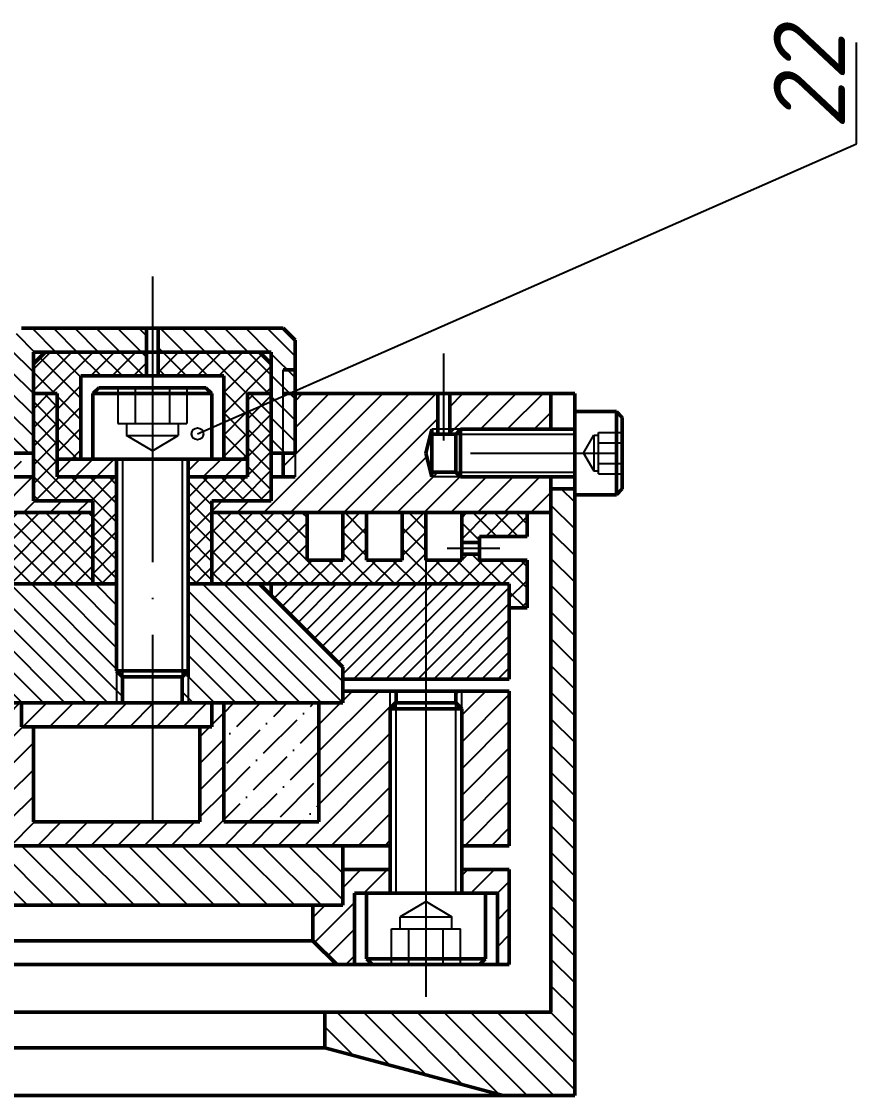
# Model space of a CAD drawing. Header units: millimetres. Extents: x -5427 to 3670, y -5891 to 948.
# Drawn here: x -5278.6 to -5208.4, y 204.8 to 295.1 of the extents above; entities that cross this region are included whole.
import ezdxf

# ---------------------------------------------------------------- set-up
doc = ezdxf.new("R2010")
doc.units = ezdxf.units.MM
doc.header["$MEASUREMENT"] = 0
doc.linetypes.add('ACAD_ISO04W100', pattern=[30, 24, -3, 0, -3])
doc.layers.add('оси', color=1, linetype='ACAD_ISO04W100')
doc.layers.add('Толстые', color=7, linetype='Continuous', lineweight=50)
doc.layers.add('Тонкие', color=140, linetype='Continuous', lineweight=25)
doc.styles.get("Standard").update_dxf_attribs({"font": 'isocpeui.ttf'})
pattern_1 = [(225, (-5104.366501108998, -1410.906175638326), (1.122532015133644, -1.122532015133644), [])]
pattern_2 = [(135, (-5104.366501108998, -1410.906175638326), (-0.8980256121069154, -0.8980256121069152), []), (225, (-5104.366501108998, -1410.906175638326), (0.8980256121069152, -0.8980256121069154), [])]
pattern_3 = [(135, (-5104.366501108998, -1410.906175638326), (-0.8980256121069154, -0.8980256121069152), [])]

msp = doc.modelspace()

# ---------------------------------------------------------------- hatches: boundary and pattern name
at = {"layer": 'Тонкие'}
h = msp.add_hatch(dxfattribs=at)
h.set_pattern_fill('ANSI31', color=256, scale=0.4, angle=90, style=0)
h.set_pattern_definition(pattern_3)
h.paths.add_polyline_path([(-5326.551550614344, 269.2749572245154), (-5327.551550614345, 268.2749572245154), (-5327.551550614345, 265.7753133481126), (-5326.551550614345, 265.7753133481126), (-5326.551550614345, 263.7753133481126), (-5326.551550614345, 258.7753133481126), (-5325.551550614345, 258.7753133481126), (-5325.551550614345, 267.2749572245154), (-5316.051550614347, 267.2749572245154), (-5316.051550614347, 269.2749572245164)])
h.paths.add_polyline_path([(-5315.051550614343, 269.2749572245164), (-5315.051550614343, 267.2749572245164), (-5305.551550614343, 267.2749572245173), (-5305.551550614345, 258.7753133481135), (-5304.551550614341, 258.7753133481135), (-5304.551550614341, 263.7753133481135), (-5304.551550614342, 265.7753133481135), (-5303.551550614341, 265.7753133481135), (-5303.551550614342, 268.2749572245154), (-5304.551550614342, 269.2749572245164)])
h.paths.add_polyline_path([(-5278.551552910891, 269.2749576873919), (-5279.551552875286, 268.2749576517851), (-5279.551552786284, 265.7753137753832), (-5278.551552786284, 265.775313810989), (-5278.551552715073, 263.775313810989), (-5278.551552537044, 258.775313810989), (-5277.551552537041, 258.7753138465948), (-5277.551552839679, 267.2749577229986), (-5268.051552839679, 267.2749580612524), (-5268.05155291089, 269.2749580612515)])
h.paths.add_polyline_path([(-5267.051552910886, 269.2749580968582), (-5267.051552839674, 267.2749580968582), (-5257.551552839677, 267.274958435112), (-5257.551552537041, 258.7753145587101), (-5256.551552537041, 258.775314594315), (-5256.55155271507, 263.775314594315), (-5256.551552786281, 265.775314594315), (-5255.551552786282, 265.7753146299217), (-5255.551552875283, 268.2749585063236), (-5256.55155291089, 269.2749584707178)])
h.paths.add_polyline_path([(-5256.551552786281, 265.775314594315), (-5256.55155271507, 263.775314594315), (-5255.55155271507, 263.7753145688828), (-5255.55155271507, 263.7753146299217), (-5255.551552786282, 265.7753146299217)])
h.paths.add_polyline_path([(-5256.55155271507, 263.775314594315), (-5256.551552537041, 258.775314594315), (-5255.551552537041, 258.7753146299208), (-5255.55155271507, 263.7753145688828)])
h.paths.add_polyline_path([(-5279.551552715073, 263.7753138020869), (-5279.551552537044, 258.7753137753832), (-5278.551552537044, 258.775313810989), (-5278.551552715073, 263.7753138198893)])
h.paths.add_polyline_path([(-5279.551552786284, 265.7753137753832), (-5279.551552715073, 263.7753138020869), (-5278.551552715073, 263.7753138198902), (-5278.551552786284, 265.775313810989)], flags=16)
h.paths.add_polyline_path([(-5304.551550614341, 263.7753133570147), (-5304.551550614341, 258.7753133481135), (-5303.551550614341, 258.7753133481135), (-5303.551550614341, 263.7753133748172)])
h.paths.add_polyline_path([(-5304.551550614342, 265.7753133481135), (-5304.551550614341, 263.7753133570147), (-5303.551550614341, 263.7753133748172), (-5303.551550614341, 265.7753133481135)])
h.paths.add_polyline_path([(-5327.551550614345, 263.7753133748736), (-5327.551550614345, 263.7753133481126), (-5327.551550614345, 258.7753133481126), (-5326.551550614345, 258.7753133481126), (-5326.551550614345, 263.7753133574131)], flags=17)
h.paths.add_polyline_path([(-5327.551550614345, 265.7753133481126), (-5327.551550614345, 263.7753133748736), (-5326.551550614345, 263.7753133574131), (-5326.551550614345, 265.7753133481126)], flags=16)
h = msp.add_hatch(dxfattribs=at)
h.set_pattern_fill('ANSI37', color=256, scale=0.4, angle=90, style=0)
h.set_pattern_definition(pattern_2)
h.paths.add_polyline_path([(-5324.551550614345, 267.2749572245154), (-5325.551550614345, 266.2749572245154), (-5325.551550614345, 263.7753133481126), (-5323.551550614343, 263.7753133481126), (-5323.551550614344, 258.2753133481144), (-5321.551550614345, 258.2753133481144), (-5321.551550614343, 265.2749572245154), (-5316.051550614348, 265.2749572245164), (-5316.051550614347, 267.2749572245164)])
h.paths.add_polyline_path([(-5315.051550614343, 267.2749572245164), (-5315.051550614343, 265.2749572245164), (-5309.551550614346, 265.2749572245173), (-5309.551550614346, 258.2753133481153), (-5307.551550614345, 258.2753133481153), (-5307.551550614342, 263.7753133481144), (-5305.551550614344, 263.7753133481144), (-5305.551550614343, 266.2749572245173), (-5306.551550614342, 267.2749572245173)])
h.paths.add_polyline_path([(-5276.55155283968, 267.2749577586044), (-5277.551552804072, 266.2749577229995), (-5277.55155271507, 263.7753138465957), (-5275.551552715072, 263.7753139178074), (-5275.551552519238, 258.2753139178083), (-5273.551552519237, 258.2753139890199), (-5273.551552768465, 265.2749578654218), (-5268.051552768467, 265.2749580612524), (-5268.051552839679, 267.2749580612524)])
h.paths.add_polyline_path([(-5267.051552839674, 267.2749580968582), (-5267.051552768462, 265.2749580968582), (-5261.551552768467, 265.2749582926906), (-5261.551552519238, 258.2753144162887), (-5259.551552519239, 258.2753144875003), (-5259.551552715071, 263.7753144874976), (-5257.55155271507, 263.7753145587092), (-5257.551552804071, 266.274958435112), (-5258.551552839678, 267.2749583995062)])
h = msp.add_hatch(dxfattribs=at)
h.set_pattern_fill('ANSI31', color=256, scale=0.5, angle=180, style=0)
h.set_pattern_definition(pattern_1)
h.paths.add_polyline_path([(-5339.551533892894, 263.7753135844093), (-5339.551533899482, 260.7753140161137), (-5339.051533948922, 260.7753140161137), (-5338.551533917984, 258.7753139712147), (-5338.551533946832, 258.7753139712147), (-5339.051533915893, 256.7753139780032), (-5341.451533902701, 256.7753139780032), (-5349.05153753071, 256.7753139734966), (-5349.051537537151, 253.7753139712129), (-5320.551550614344, 253.7753139712138), (-5320.551550614345, 254.7753133481172), (-5325.551550614345, 254.7753133481172), (-5325.551550614345, 256.7753133481126), (-5327.551550614345, 256.7753133481126), (-5327.551550614345, 258.7753133481126), (-5327.551550614345, 263.7753133748736)])
h.paths.add_polyline_path([(-5349.051533884506, 263.7753137502912), (-5349.051533902711, 260.7753139712129), (-5341.451533937571, 260.7753139712129), (-5341.451533937571, 260.7753140161146), (-5340.551533899482, 260.7753140161137), (-5340.551533892894, 263.7753136018707)])
h.paths.add_polyline_path([(-5304.551550614341, 263.7752866478256), (-5304.551550614341, 258.7753133481135), (-5303.551550614341, 258.7753133481135), (-5303.551550614341, 256.7753133481135), (-5305.551550614345, 256.7753133481135), (-5305.551550614346, 254.7753133481181), (-5310.551550614344, 254.7753133481172), (-5310.551550614344, 253.7756368864946), (-5297.551557330546, 253.7756368140906), (-5297.551556829298, 263.7753011543116)])
h.paths.add_polyline_path([(-5285.551556829292, 263.775313588452), (-5285.551557170144, 253.7756368889475), (-5272.551552359023, 253.7756368397129), (-5272.551552394618, 254.7753140246275), (-5277.551552394617, 254.7753138465994), (-5277.551552465829, 256.7753138465939), (-5279.551552465833, 256.7753137753832), (-5279.551552537044, 258.7753137753832), (-5279.551552715073, 263.7753138020869), (-5282.801556829321, 263.7753137442276), (-5282.801556829321, 263.775313588452)])
h.paths.add_polyline_path([(-5255.55155271507, 263.7753145688828), (-5255.551552537041, 258.7753146299217), (-5255.551552465829, 256.7753146299208), (-5257.551552465829, 256.7753145587101), (-5257.551552394618, 254.7753145587137), (-5262.551552394617, 254.7753143806856), (-5262.551552359011, 253.7753139712138), (-5234.051563601359, 253.7753139712147), (-5234.051563601359, 256.7753139723106), (-5241.651559871046, 256.7753139723097), (-5244.051567312792, 256.7753139780032), (-5244.551567296277, 258.7753140289103), (-5244.051567279763, 260.7753140161137), (-5243.551567329203, 260.7753140161137), (-5243.551567335791, 263.7753142636909)])
h.paths.add_polyline_path([(-5242.551567335791, 263.7753142382587), (-5242.551567329203, 260.7753140161146), (-5241.651567291114, 260.7753140161146), (-5241.651559841869, 260.7753139712129), (-5234.051559876738, 260.7753139712129), (-5234.051559876738, 262.7753137670104), (-5234.051559876731, 262.7753137852148), (-5234.051563601361, 262.7753137852148), (-5234.051563601361, 262.7753139712147), (-5234.051559859062, 262.7753139712147), (-5234.051559850223, 263.77531402208)])
h.paths.add_polyline_path([(-5279.551552537044, 258.7753137753832), (-5279.551552465833, 256.7753137753832), (-5278.551552465833, 256.775313810989), (-5278.551552537044, 258.775313810989)], flags=16)
h.paths.add_polyline_path([(-5256.551552537041, 258.775314594315), (-5256.551552465829, 256.775314594315), (-5255.551552465829, 256.7753146299208), (-5255.551552537041, 258.7753146299208)], flags=17)
h.paths.add_polyline_path([(-5244.051567309489, 257.1753139589853), (-5244.051567312792, 256.7753139780032), (-5241.651559876739, 256.7753139780023), (-5242.051559876739, 257.1753139780028)], flags=17)
h.paths.add_polyline_path([(-5242.551567329203, 260.7753140161137), (-5242.551567328324, 260.3753139748276), (-5242.051559886771, 260.3753139748276), (-5241.651559841869, 260.7753140161146)], flags=17)
h.paths.add_polyline_path([(-5244.051567279763, 260.7753140161137), (-5244.051567283065, 260.3753139748276), (-5243.551567328324, 260.3753139748276), (-5243.551567329203, 260.7753140161137)], flags=16)
h.paths.add_polyline_path([(-5304.551550614341, 258.7753133481135), (-5304.551550614341, 256.7753133481135), (-5303.551550614341, 256.7753133481135), (-5303.551550614341, 258.7753133481135)], flags=16)
h.paths.add_polyline_path([(-5327.551550614345, 258.7753133481126), (-5327.551550614345, 256.7753133481126), (-5326.551550614345, 256.7753133481126), (-5326.551550614345, 258.7753133481126)], flags=16)
h.paths.add_polyline_path([(-5341.051533902702, 257.1753139780028), (-5341.451533902701, 256.7753139780023), (-5339.051533915893, 256.7753139780032), (-5339.051533919196, 257.1753139589853)], flags=17)
h.paths.add_polyline_path([(-5339.551533899482, 260.7753140161146), (-5339.55153390036, 260.3753139748276), (-5339.05153394562, 260.3753139748276), (-5339.051533948922, 260.7753140161137)], flags=16)
h.paths.add_polyline_path([(-5341.451533937571, 260.7753140161137), (-5341.05153389267, 260.3753139748276), (-5340.55153390036, 260.3753139748276), (-5340.551533899482, 260.7753140161137)], flags=17)
h = msp.add_hatch(dxfattribs=at)
h.set_pattern_fill('ANSI37', color=256, scale=0.35, angle=90, style=0)
h.set_pattern_definition([(135, (-5104.366501108998, -1410.906175638326), (-0.7857724105935509, -0.7857724105935507), []), (225, (-5104.366501108998, -1410.906175638326), (0.7857724105935507, -0.7857724105935509), [])])
h.paths.add_polyline_path([(-5275.551552465828, 256.7753139178083), (-5275.551552715072, 263.7753139178074), (-5277.55155271507, 263.7753138465948), (-5277.551552394617, 254.7753138465994), (-5272.551552394618, 254.7753140246275), (-5272.551552145377, 247.7753131327561), (-5270.551552145376, 247.7753131196639), (-5270.551552465828, 256.7753140958382)])
h.paths.add_polyline_path([(-5264.551552465831, 256.775314309474), (-5264.551552145379, 247.7753130803865), (-5262.551552145378, 247.7753130672934), (-5262.551552394617, 254.7753143806856), (-5257.551552394618, 254.7753145587146), (-5257.55155271507, 263.7753145587092), (-5259.551552715071, 263.7753144874985), (-5259.551552465829, 256.7753144875021)])
h = msp.add_hatch(dxfattribs=at)
h.set_pattern_fill('ANSI31', color=256, scale=0.4, angle=180, style=0)
h.set_pattern_definition([(225, (-5104.366501108998, -1410.906175638326), (0.8980256121069152, -0.8980256121069154), [])])
h.paths.add_polyline_path([(-5323.551550614344, 258.2753133481144), (-5323.551550614345, 256.7753133481172), (-5318.551550614341, 256.7753133481172), (-5318.551550614341, 258.2753133481144)])
h.paths.add_polyline_path([(-5312.551550614345, 258.2753133481153), (-5312.551550614345, 256.7753133481162), (-5307.551550614346, 256.7753133481153), (-5307.551550614345, 258.2753133481153)])
h.paths.add_polyline_path([(-5275.551552519238, 258.2753139178083), (-5275.551552465828, 256.7753139178083), (-5270.551552465828, 256.7753140958382), (-5270.551552519237, 258.2753140958373), (-5272.552563620154, 258.2753140245893)])
h.paths.add_polyline_path([(-5264.55155251924, 258.2753143094722), (-5264.551552465832, 256.775314309474), (-5259.551552465829, 256.7753144875021), (-5259.551552519239, 258.2753144875003)])
h = msp.add_hatch(dxfattribs=at)
h.set_pattern_fill('ANSI31', color=256, scale=0.5, angle=90, style=0)
h.set_pattern_definition([(135, (-5104.366501108998, -1410.906175638326), (-1.122532015133644, -1.122532015133644), [])])
h.paths.add_polyline_path([(-5349.051537627336, 211.7756641820431), (-5349.051537532858, 255.7753139886297), (-5351.051533902703, 255.7753139723116), (-5351.051533902703, 255.2753139712147), (-5351.051537627332, 255.2753139712147), (-5351.051537627335, 204.7756641820431), (-5345.051550614341, 204.7756641820431), (-5330.051550614357, 208.7756641820431), (-5330.051550614348, 211.7756641820431)])
h.paths.add_polyline_path([(-5253.051550614337, 211.7756641820422), (-5253.051550614327, 208.7756641820431), (-5238.051550614344, 204.7756641820431), (-5232.051563601352, 204.7756641820431), (-5232.051563601359, 255.7753139723116), (-5234.051563601359, 255.7753139723106), (-5234.051563601352, 211.7756641820413)])
h = msp.add_hatch(dxfattribs=at)
h.set_pattern_fill('ANSI37', color=256, scale=0.4, angle=90, style=0)
h.set_pattern_definition(pattern_2)
h.paths.add_polyline_path([(-5347.051537627336, 249.7753139712074), (-5347.051537793712, 245.7753139712083), (-5345.551537627336, 245.7753138464257), (-5345.551537627336, 247.7753136106392), (-5341.051889087024, 247.7753135811834), (-5341.051538486163, 247.7756641820431), (-5341.051538486163, 247.7753135811806), (-5338.551536030737, 247.7753135648143), (-5338.551535683602, 249.7753139712102), (-5341.551550614343, 249.7753139712092), (-5341.551550614343, 250.2753139712092), (-5343.051537627334, 250.2753139712092), (-5343.051537627334, 249.7753139712074)])
h.paths.add_polyline_path([(-5347.051537627336, 253.7753139712138), (-5347.051537627336, 251.7753139712074), (-5343.051537627334, 251.7753139712074), (-5343.051537627334, 251.2753139712092), (-5341.551550614343, 251.2753139712092), (-5341.551550614343, 253.7753139712138)])
h.paths.add_polyline_path([(-5328.551550614343, 253.7753139712138), (-5328.551550614343, 249.7753139712083), (-5331.551550614343, 249.7753139712092), (-5331.551550614343, 253.7753139712138), (-5333.551550614343, 253.7753139712138), (-5333.551550614343, 249.7753139712102), (-5336.551550614343, 249.7753139712092), (-5336.551550614343, 253.7753139712138), (-5338.551550614343, 253.7753139712138), (-5338.551550614343, 250.2322299971836), (-5338.551535604297, 250.2322299971836), (-5338.551536030737, 247.7753135648143), (-5336.051538252503, 247.7753135484488), (-5336.051538252503, 247.7756641820431), (-5336.051187618739, 247.775313548447), (-5320.551550614343, 247.775313446981), (-5320.551550614344, 253.7753139712138)])
h.paths.add_polyline_path([(-5310.551550614344, 253.7756368864937), (-5310.551550614344, 247.7753098794126), (-5296.551557631321, 247.77528478001), (-5296.551557330545, 253.7756368085209)])
h.paths.add_polyline_path([(-5286.551557170144, 253.7756368927346), (-5286.551557374674, 247.7752800706555), (-5272.551552145376, 247.7752788582491), (-5272.551552359023, 253.7756368397129)])
h.paths.add_polyline_path([(-5262.551552359011, 253.7753139712147), (-5262.551552145378, 247.7753130672934), (-5244.551549506564, 247.7753129494592), (-5244.551549490136, 249.775314029024), (-5244.551550669696, 249.7753140290231), (-5244.551550674615, 253.7753139712147), (-5246.551550674616, 253.7753139712147), (-5246.551550669695, 249.7753140265629), (-5249.551550669695, 249.7753140228731), (-5249.551550674616, 253.7753139712147), (-5251.551550674616, 253.7753139712147), (-5251.551550669695, 249.7753140204129), (-5254.551550669696, 249.7753140167222), (-5254.551550674616, 253.7753139712147)])
h.paths.add_polyline_path([(-5241.551550674615, 253.7753139712147), (-5241.55155067154, 251.2753140327129), (-5240.051563658549, 251.2753140345583), (-5240.051563659164, 251.7753139712147), (-5236.051563601355, 251.7753139712138), (-5236.051563601355, 253.7753139712147)])
h.paths.add_polyline_path([(-5240.051563656703, 249.7753139712138), (-5240.051563657318, 250.2753140345583), (-5241.55155067031, 250.2753140327129), (-5241.551550669696, 249.7753140327129), (-5244.551549490136, 249.7753140290231), (-5244.551549506564, 247.7753129494592), (-5237.551558619483, 247.7753129036353), (-5237.551558009438, 245.7753138464266), (-5236.051563434973, 245.7753139712074), (-5236.051563601349, 249.7753139712147)])
h = msp.add_hatch(dxfattribs=at)
h.set_pattern_fill('ANSI31', color=256, scale=0.3, angle=180, style=0)
h.set_pattern_definition([(225, (-5104.366501108998, -1410.906175638326), (0.6735192090801864, -0.6735192090801865), [])])
h.paths.add_polyline_path([(-5345.551537627336, 247.7753136106382), (-5345.551537627336, 239.7756636396914), (-5341.551538671727, 239.7756636396914), (-5341.551538287022, 247.7753135844539)])
h.paths.add_polyline_path([(-5335.551538252503, 247.7753135451755), (-5335.551538252503, 239.7756641784806), (-5331.551550592969, 239.7756641499825), (-5331.551550582282, 240.7756641499825), (-5325.551550614342, 246.7756641179219), (-5325.551550614342, 247.7753134797128)])
h.paths.add_polyline_path([(-5257.551550614342, 247.7753130345616), (-5257.551550614342, 246.7756651488778), (-5251.551550614344, 240.7756651488796), (-5251.551546111001, 239.7756651488751), (-5244.55154957227, 239.7756583810276), (-5244.551549506564, 247.7753129494602)])
h.paths.add_polyline_path([(-5244.551549506564, 247.7753129494602), (-5244.55154957227, 239.7756583810276), (-5237.551556179402, 239.7756516131828), (-5237.551558619483, 247.7753129036353)])
h = msp.add_hatch(dxfattribs=at)
h.set_pattern_fill('ANSI31', color=256, scale=0.4, angle=90, style=0)
h.set_pattern_definition(pattern_3)
h.paths.add_polyline_path([(-5324.551901259095, 247.7753134731681), (-5331.551550582282, 240.7756641499825), (-5331.551550614342, 237.7756647697358), (-5318.551550614343, 237.7756920858535), (-5318.551550614343, 240.4753153328254), (-5318.551550614342, 247.7753134338889)])
h.paths.add_polyline_path([(-5299.551556829276, 247.7752901584543), (-5312.551550614345, 247.7753134650436), (-5312.551550614344, 240.4753131110581), (-5312.551548392575, 240.4753131110581), (-5312.551548581307, 240.4753129223261), (-5312.551550614313, 237.7757046932918), (-5293.551554850367, 237.7757446168378), (-5293.551554670935, 240.1756368289377), (-5293.551560393688, 240.1756425516921), (-5293.551559011618, 247.7752806092192), (-5299.551556829292, 247.7752811943772)])
h.paths.add_polyline_path([(-5289.551555535473, 247.7752803304572), (-5289.551554717687, 240.1756368617441), (-5289.551554634886, 240.1756368617441), (-5289.551554717687, 240.1756367789428), (-5289.551554798296, 237.7757530217975), (-5270.551551789442, 237.7757929453589), (-5270.551554107224, 240.4753138587791), (-5270.551551885455, 240.4753138587791), (-5270.551552145375, 247.7752786850485)])
h.paths.add_polyline_path([(-5264.551552145379, 247.7753130803865), (-5264.551551867653, 239.9753143094683), (-5264.551551789338, 237.7758055527981), (-5251.551537105069, 237.7758328689458), (-5251.551550614344, 240.7756651488796), (-5258.55119850657, 247.7753130411054)])
h.paths.add_polyline_path([(-5265.051549412231, 239.9753189688533), (-5265.051549333915, 237.7758045021835), (-5264.551551789338, 237.7758055527981), (-5264.551551867653, 239.9753143094683), (-5264.551551885456, 240.475314072414), (-5264.551554107224, 240.475314072414)])
h.paths.add_polyline_path([(-5270.551554107224, 240.4753138587801), (-5270.551551789442, 237.7757929453589), (-5270.051549567573, 237.7757939959845), (-5270.051549645888, 239.9753094364439)])
h.paths.add_polyline_path([(-5289.951554522633, 239.7756369703818), (-5289.951554522634, 239.7756368489188), (-5289.95155464165, 239.7756368489188), (-5289.951554534794, 237.7757521813026), (-5289.551554798296, 237.7757530217984), (-5289.551554717687, 240.1756367789428)])
h.paths.add_polyline_path([(-5293.551554670935, 240.1756368289377), (-5293.551554850367, 237.7757446168378), (-5293.151554520698, 237.7757454573346), (-5293.151554670935, 239.7756368289381)])
h.paths.add_polyline_path([(-5313.051552836107, 239.9753086709195), (-5313.051552836107, 237.7757036426672), (-5312.551550614313, 237.7757046932918), (-5312.551548581308, 240.4753108892871), (-5312.551550614344, 240.4753108892889), (-5312.551548581308, 240.4753108892871), (-5312.551548581307, 240.4753129223261)])
h.paths.add_polyline_path([(-5318.551550614343, 240.4753131110581), (-5318.551550614343, 237.7756920858535), (-5318.051553069765, 237.7756931364681), (-5318.051553069765, 239.9753133481124), (-5318.051553069765, 240.4753131110581)])
h = msp.add_hatch(dxfattribs=at)
h.set_pattern_fill('ANSI31', color=256, scale=0.5, angle=180, style=0)
h.set_pattern_definition(pattern_1)
h.paths.add_polyline_path([(-5335.551538252503, 238.7756642782231), (-5335.551538252503, 231.7756641820431), (-5332.551538252503, 231.7756641820431), (-5332.551538252503, 225.7756643081254), (-5291.551550614342, 225.7756647057711), (-5291.551550614342, 227.7756641820431), (-5303.551550614342, 227.7756641820431), (-5303.551550614342, 237.7757236044497), (-5304.551550614342, 237.7757215032095), (-5304.551550614342, 235.7756641820431), (-5305.551550614342, 235.7756641820431), (-5305.551550614342, 227.7756641820431), (-5319.551550614342, 227.7756641820431), (-5319.551550614342, 235.7756641820431), (-5320.551550614342, 235.7756641820431), (-5320.551550614342, 237.7756878833732), (-5321.551550614342, 237.7756857821339), (-5321.551550614342, 227.7756641820431), (-5329.551550614342, 227.775664182044), (-5329.551550614342, 237.7756689722153), (-5331.551550614342, 237.7756647697358), (-5331.551550603655, 238.7756641499825)])
h.paths.add_polyline_path([(-5345.551537627336, 238.7756636396923), (-5345.551537627336, 225.7756641820431), (-5344.551538252503, 225.775664191742), (-5344.551538252503, 231.7756641820431), (-5341.55153905645, 231.7756641820431), (-5341.551538719817, 238.7756636396914)])
h.paths.add_polyline_path([(-5291.551550614342, 227.7756641820431), (-5291.551550614342, 225.7756647057711), (-5247.551557275831, 225.7756651325124), (-5247.551551810462, 237.2760151288073), (-5247.551551810462, 238.7756612815363), (-5251.551541607657, 238.7756651488696), (-5251.551537105069, 237.7758328689458), (-5253.551550614342, 237.7758286664382), (-5253.551550614342, 227.7756641820431), (-5261.551550614342, 227.7756641820431), (-5261.551550614342, 237.7758118565196), (-5262.551550614342, 237.7758097552803), (-5262.551550614342, 235.7756641820413), (-5263.551550614343, 235.7756641820422), (-5263.551538558527, 227.7756641820431), (-5277.551550614342, 227.7756641820431), (-5277.551550614342, 235.7756641820413), (-5278.551550614342, 235.7756641820413), (-5278.551550614342, 237.7757761354439), (-5279.551550614342, 237.7757740342038), (-5279.551550614342, 227.7756641820431)])
h.paths.add_polyline_path([(-5241.551560488797, 238.7756554805298), (-5241.551560488797, 237.2760238071385), (-5241.551551810462, 237.2760151288073), (-5241.551560488797, 237.2760151288073), (-5241.551560488797, 225.7756641820422), (-5237.551551909084, 225.7756638704175), (-5237.55155556936, 237.7756639044126), (-5237.551555874379, 238.7756516131819)])
h.paths.add_polyline_path([(-5320.551550614342, 237.7756878833732), (-5320.551550614342, 235.7756641820431), (-5315.551550614342, 235.7756641820431), (-5315.551550614342, 237.7756983895722)], flags=16)
h.paths.add_polyline_path([(-5315.551550614342, 237.7756983895722), (-5315.551550614342, 235.7756641820431), (-5304.551550614342, 235.7756641820431), (-5304.551550614342, 237.7757215032104)], flags=17)
h.paths.add_polyline_path([(-5278.551550614342, 237.7757761354439), (-5278.551550614342, 235.7756641820413), (-5267.551537718847, 235.7756641820422), (-5267.551537508915, 237.7757992491086)], flags=16)
h.paths.add_polyline_path([(-5267.551537508915, 237.7757992491095), (-5267.551537718847, 235.7756641820422), (-5263.551550614342, 235.7756641820422), (-5262.551550614342, 235.7756641820422), (-5262.551550614342, 237.7758097552794)], flags=17)
h.paths.add_polyline_path([(-5247.551551810462, 238.7756612815363), (-5247.551551810462, 237.2760151288073), (-5247.051552044122, 237.776014891753), (-5247.051552044121, 238.7756607981189)])
h.paths.add_polyline_path([(-5242.051551810462, 238.775655963939), (-5242.051551810462, 237.776014891753), (-5241.551560488797, 237.2760238071385), (-5241.551560488797, 238.7756554805298)])
h = msp.add_hatch(dxfattribs=at)
h.set_pattern_fill('ANSI36', color=256, scale=0.5, angle=180, style=0)
h.set_pattern_definition([(225, (-5499.009441509652, -2081.707858648519), (-0.841899011350234, -3.086963041617522), [3.96875, -0.79375, 0, -0.79375])])
h.paths.add_polyline_path([(-5329.551550614342, 237.7756648956554), (-5329.551550614342, 227.7756641820431), (-5321.551550614342, 227.7756641820431), (-5321.551550614342, 237.7756638902545)])
h.paths.add_polyline_path([(-5261.551550614342, 237.7756563497403), (-5261.551550614342, 227.7756641820431), (-5253.551550614342, 227.7756641820431), (-5253.551550614342, 237.7756553443394)])
h = msp.add_hatch(dxfattribs=at)
h.set_pattern_fill('ANSI31', color=256, scale=0.5, angle=90, style=0)
h.set_pattern_definition([(135, (-5499.009441509652, -2081.707858648519), (-1.122532015133644, -1.122532015133644), [])])
h.paths.add_polyline_path([(-5291.551550614342, 220.7756641820422), (-5291.551550614342, 225.7756647057711), (-5331.551550614343, 225.7756643178234), (-5331.551550614342, 220.7756641820422)])
h.paths.add_polyline_path([(-5251.551550614342, 220.7756641820431), (-5251.551550614342, 225.7756650937179), (-5291.551550614342, 225.7756647057711), (-5291.551550614342, 220.7756641820422)])
h = msp.add_hatch(dxfattribs=at)
h.set_pattern_fill('ANSI31', color=256, scale=0.5, angle=180, style=0)
h.set_pattern_definition(pattern_1)
h.paths.add_polyline_path([(-5338.551540196297, 223.7756641820422), (-5338.551541584837, 215.7756634338791), (-5331.051547226883, 215.775662632276), (-5329.051545677115, 217.7756641820431), (-5329.051545677115, 220.7756641820422), (-5331.551550614343, 220.7756641820422), (-5331.551550614343, 223.7756641820422)])
h.paths.add_polyline_path([(-5345.551537627336, 223.7756641820431), (-5345.551537627336, 215.7756641820431), (-5338.551541584837, 215.77566343388), (-5338.551540196297, 223.7756641820431)])
h.paths.add_polyline_path([(-5254.051545677115, 220.7756641820422), (-5254.051545677115, 217.7756641820431), (-5252.051545677115, 215.7756641820431), (-5250.551550614342, 215.7756641820431), (-5250.551550614342, 221.7756641820422), (-5247.551559176772, 221.7756641820422), (-5247.551558226301, 223.7756635087715), (-5251.551550614342, 223.7756641820431), (-5251.551550614342, 220.7756641820431)])
h.paths.add_polyline_path([(-5241.551560488797, 223.7756532751807), (-5241.551560488797, 221.7756641820431), (-5239.551044786258, 221.7756641820431), (-5238.551550614344, 221.7756641820431), (-5238.551550614342, 215.7756527458257), (-5237.551553726897, 215.7756526389455), (-5237.551552272648, 223.7756525480543)])

# ---------------------------------------------------------------- linework, layer by layer
at = {"layer": 'оси'}
for p, q in [((-5267.551533747922, 273.6088987341898), (-5267.551538558517, 227.7756583650469)), ((-5243.051567325974, 259.831126705936), (-5243.051567344179, 267.1454129382762)), ((-5240.813813351537, 258.7753139712147), (-5228.518806674071, 258.7753139712138)), ((-5244.551549486384, 250.2322196356633), (-5244.551549791499, 213.0846204553652)), ((-5242.768918159754, 250.7753139712202), (-5238.352464111767, 250.7753139712211)), ((-5244.55156860247, 239.153780058941), (-5244.551559176773, 213.0846308168855))]:
    msp.add_line(p, q, dxfattribs=at)
at = {"layer": 'Толстые'}
for p, q in [((-5278.551552910892, 269.2749576873919), (-5256.55155291089, 269.2749584707178)), ((-5268.05155291089, 269.2749580612524), (-5268.051552768467, 265.2749580612533)), ((-5267.051552910886, 269.2749580968591), (-5267.051552768462, 265.2749580968582)), ((-5256.551552910889, 269.2749584707178), (-5255.551552875283, 268.2749585063236)), ((-5255.551552875283, 268.2749585063236), (-5255.551552537041, 258.7753146299217)), ((-5277.551552839679, 267.2749577229986), (-5257.551552839677, 267.274958435112)), ((-5276.551552839679, 267.2749577586044), (-5277.551552804073, 266.2749577229986)), ((-5277.551552839679, 267.2749577229986), (-5277.551552394617, 254.7753138465994)), ((-5258.551552839677, 267.2749583995062), (-5257.551552804071, 266.274958435112)), ((-5257.551552839677, 267.274958435112), (-5257.551552394618, 254.7753145587137)), ((-5255.551552786281, 265.7753146299217), (-5256.551552786281, 265.775314594315)), ((-5273.551552768465, 265.2749578654218), (-5261.551552768467, 265.2749582926897)), ((-5273.551552768465, 265.2749578654218), (-5273.551552519237, 258.2753139890208)), ((-5261.551552768467, 265.2749582926897), (-5261.551552519238, 258.2753144162887)), ((-5275.551552715072, 263.7753139178074), (-5277.551552715071, 263.7753138465957)), ((-5275.551552715072, 263.7753139178074), (-5275.551552465828, 256.7753139178083)), ((-5272.551590590574, 263.7749516248275), (-5272.552563620154, 258.2753140245893)), ((-5272.551590590574, 263.7749516248275), (-5272.051502127511, 264.2749522863121)), ((-5262.551552159804, 263.774965003139), (-5272.551590590576, 263.7749516168803)), ((-5272.051502127511, 264.2749522863121), (-5263.051552177608, 264.2749643338282)), ((-5262.551552159804, 263.774965003138), (-5263.051552177608, 264.2749643338282)), ((-5262.551552159804, 263.774965003138), (-5262.551551963986, 258.2753143806838)), ((-5257.55155271507, 263.7753145587101), (-5259.551552715071, 263.7753144874985)), ((-5259.551552715071, 263.7753144874976), (-5259.551552465829, 256.7753144875021)), ((-5256.55155271507, 263.775314594315), (-5232.051563601361, 263.7753139712147)), ((-5243.551567328324, 260.3753139748276), (-5243.551567335791, 263.7753135844093)), ((-5242.551567328324, 260.3753139748276), (-5242.551567335791, 263.7753136018707)), ((-5234.051559876738, 260.7753139712129), (-5234.051559850223, 263.7753139977301)), ((-5232.051563601352, 204.7756641820431), (-5232.051563601361, 263.7753139712147)), ((-5234.05156360136, 260.7753139712129), (-5234.051563601361, 262.7753139712147)), ((-5234.051559876738, 260.7753139712138), (-5234.051559876738, 262.7753137670104)), ((-5234.051559876731, 260.7753139712129), (-5234.051559876731, 262.7753137852148)), ((-5232.051559876739, 262.2753139712129), (-5228.551922355672, 262.2753139712129)), ((-5232.051559876737, 255.2753139712147), (-5232.051559876739, 262.2753139712129)), ((-5228.551922355672, 262.2753139712129), (-5228.051921580995, 261.7753139712129)), ((-5228.551910459092, 255.2753138587457), (-5228.551922355672, 262.2753139712129)), ((-5228.051911250429, 255.7753138420828), (-5228.051921580995, 261.7753139712129)), ((-5244.551567296277, 258.7753140289094), (-5244.051567279763, 260.7753140161146)), ((-5244.051567312792, 256.7753139780032), (-5244.051567279763, 260.7753140161146)), ((-5242.051567336014, 260.3753139748276), (-5244.051567283065, 260.3753139748276)), ((-5241.651559879981, 260.7753139780032), (-5242.05155987998, 260.3753139816179)), ((-5242.051559863547, 257.1753139648115), (-5242.051559830518, 260.3753140310798)), ((-5241.651559871046, 256.7753139723097), (-5241.651559841869, 260.7753139780032)), ((-5232.051559876739, 260.7753139712129), (-5241.651559841869, 260.7753139712129)), ((-5279.551552537044, 258.7753137753832), (-5277.551552537044, 258.7753138465948)), ((-5259.551552519239, 258.2753144875003), (-5275.551552519238, 258.2753139178083)), ((-5272.552563620154, 258.2753140245893), (-5262.551551963986, 258.2753143806838)), ((-5262.551551963986, 258.2753143806838), (-5272.552563620154, 258.2753140245893)), ((-5270.551551885455, 240.47531163701), (-5270.551552519237, 258.2753140958364)), ((-5264.55155251924, 258.2753143094712), (-5264.551551867653, 239.9753143094683)), ((-5255.551552537041, 258.7753146299217), (-5257.551552537041, 258.7753145587101)), ((-5256.551552537041, 258.775314594315), (-5256.551552465829, 256.775314594315)), ((-5244.551567296277, 258.7753140289094), (-5244.051567312792, 256.7753139780032)), ((-5244.051567312792, 256.7753139780032), (-5244.551567296277, 258.7753140289094)), ((-5279.551552465833, 256.7753137753832), (-5277.551552465833, 256.7753138465948)), ((-5275.551552465828, 256.7753139178083), (-5270.551552465828, 256.7753140958382)), ((-5264.551552465833, 256.775314309474), (-5259.551552465829, 256.7753144875021)), ((-5255.551552465829, 256.7753146299217), (-5257.551552465829, 256.7753145587101)), ((-5242.051567325983, 257.1753139780028), (-5244.051567309489, 257.1753139589853)), ((-5241.651559876739, 256.7753139780032), (-5242.051559876739, 257.1753139780028)), ((-5241.651559871046, 256.7753139723097), (-5232.051559876737, 256.7753139723116)), ((-5234.051563601352, 211.7756641820431), (-5234.051563601359, 256.7753139723116)), ((-5234.051563601359, 255.7753139723116), (-5232.051559876737, 255.7753139723116)), ((-5228.551910346622, 255.2753139712147), (-5228.051911121299, 255.7753139712147)), ((-5272.551552394621, 254.7753140246275), (-5277.551552394617, 254.7753138465994)), ((-5272.551552145377, 247.775314024622), (-5272.551552394618, 254.7753140246275)), ((-5262.551552394618, 254.7753143806856), (-5257.551552394618, 254.7753145587137)), ((-5262.551552145378, 247.7753143806801), (-5262.551552394617, 254.7753143806847)), ((-5228.551910459092, 255.2753139712147), (-5232.051561037183, 255.2753139712147)), ((-5286.551557170144, 253.7756368927346), (-5272.551552359023, 253.7756368397129)), ((-5234.051563601359, 253.7753139712147), (-5262.551552359011, 253.7753139712147)), ((-5254.551550674616, 253.775314016724), (-5254.551550669696, 249.7753140167222)), ((-5251.551550674616, 253.7753140204129), (-5251.551550669695, 249.775314020412)), ((-5249.551550674616, 253.775314022874), (-5249.551550669696, 249.7753140228722)), ((-5246.551550674616, 253.7753140265629), (-5246.551550669695, 249.7753140265629)), ((-5244.551550674616, 253.775314029024), (-5244.551550669696, 249.7753140290222)), ((-5241.551550674615, 253.7753140327129), (-5241.551550669696, 249.7753140327129)), ((-5236.051563601355, 253.7753139712147), (-5236.051563601355, 251.7753139712147)), ((-5241.55155067154, 251.2753140327129), (-5240.051563658549, 251.2753140345583)), ((-5240.051563659164, 251.7753140345583), (-5240.051563656703, 249.7753140345583)), ((-5240.051563601355, 251.7753139712147), (-5240.051563601355, 249.7753139712147)), ((-5240.051563601357, 251.7753139712147), (-5236.051563601355, 251.7753139712138)), ((-5240.051563601353, 251.7753139712147), (-5240.051563601353, 249.7753139712147)), ((-5241.55155067031, 250.2753140327129), (-5240.051563657318, 250.2753140345583)), ((-5254.551550669696, 249.7753140167222), (-5251.551550669695, 249.7753140204129)), ((-5249.551550669695, 249.7753140228731), (-5246.551550669695, 249.7753140265629)), ((-5244.551550669696, 249.775314029024), (-5241.551550669696, 249.7753140327129)), ((-5240.051563601355, 249.7753139712147), (-5236.051563601355, 249.7753139712147)), ((-5236.051563601355, 249.7753139712147), (-5236.051563601354, 247.7753139712147)), ((-5236.051563601349, 249.7753139712074), (-5236.051563434973, 245.7753139712074)), ((-5289.951553081694, 247.7752803650963), (-5270.551552145375, 247.7752786850485)), ((-5264.551552145379, 247.7753130803865), (-5237.551558619483, 247.7753129036353)), ((-5251.551535773871, 240.7756503084072), (-5258.551192573774, 247.7753071083096)), ((-5257.551550614342, 247.7756641820431), (-5257.551550614342, 246.7756641820413)), ((-5237.551556179402, 239.7756516131828), (-5237.551558619483, 247.7753135136816)), ((-5236.051563434973, 245.7753139712074), (-5237.551563601349, 245.7753138464257)), ((-5264.551554107224, 240.475314072414), (-5270.551554107224, 240.4753138587791)), ((-5270.551554107224, 240.4753138587791), (-5270.051554323081, 239.9753141136368)), ((-5264.551554107224, 240.475314072414), (-5265.051554089421, 239.975314291665)), ((-5251.551550614344, 240.7756651488796), (-5251.551537104268, 237.7756550929869)), ((-5265.051554089421, 239.975314291665), (-5270.051554323081, 239.9753141136368)), ((-5270.051554323081, 239.9753141136368), (-5270.051554323081, 239.9753141136368)), ((-5270.051549645888, 239.9753141136368), (-5270.051549567568, 237.7756643244736)), ((-5265.051549412231, 239.975314291665), (-5265.051549333911, 237.7756645025036)), ((-5251.551551581179, 239.7756651488796), (-5237.551554907544, 239.775651613181)), ((-5251.551536922486, 238.7756651488651), (-5237.551555874379, 238.7756516131819)), ((-5247.051552044122, 237.776014891753), (-5247.051552044122, 238.7756607981189)), ((-5242.051551810462, 237.776014891753), (-5242.051551810462, 238.7756559639399)), ((-5237.55155556936, 237.7756639044126), (-5237.551555874379, 238.7756516131828)), ((-5251.551537105069, 237.7758328689449), (-5331.551550614342, 237.7756647697358)), ((-5278.551550614342, 237.7756641820422), (-5278.551550614342, 235.7756641820413)), ((-5262.551550614342, 237.7756641820422), (-5262.551550614342, 235.7756641820413)), ((-5261.551550614342, 237.7756641820422), (-5261.551550614342, 227.7756641820431)), ((-5253.551550614342, 237.7756641820422), (-5253.551550614342, 227.7756641820431)), ((-5247.551551810462, 237.2760151288073), (-5247.051552044122, 237.776014891753)), ((-5242.051551810462, 237.776014891753), (-5247.051552044122, 237.776014891753)), ((-5247.051552044122, 237.776014891753), (-5247.051552044122, 237.776014891753)), ((-5241.551551810462, 237.2760151288073), (-5242.051551810462, 237.776014891753)), ((-5237.551551909084, 225.7756638704175), (-5237.55155556936, 237.7756639044126)), ((-5247.551551810462, 237.2760151288073), (-5247.551559176772, 221.7756641820422)), ((-5241.551551810462, 237.2760151288073), (-5247.551551810462, 237.2760151288073)), ((-5241.551560488797, 237.2760238071385), (-5241.551560488797, 221.7756641820422)), ((-5263.551550614342, 235.7756641820422), (-5278.551550614342, 235.7756641820413)), ((-5277.551550614342, 235.7756641820413), (-5277.551550614342, 227.7756641820431)), ((-5262.551550614342, 235.7756641820413), (-5263.551550614342, 235.7756641820413)), ((-5263.551550614343, 235.7756641820422), (-5263.551538558517, 227.7756576379231)), ((-5263.551550614342, 233.7756641820413), (-5263.551550614342, 227.7756641820431)), ((-5277.551550614342, 227.7756641820431), (-5263.551550614342, 227.7756641820431)), ((-5253.551550614342, 227.7756641820431), (-5261.551550614342, 227.7756641820431)), ((-5247.55155727583, 225.7756651325124), (-5345.551537627336, 225.7756641820431)), ((-5251.551550614342, 225.7756641820431), (-5251.551550614342, 220.7756641820431)), ((-5237.551551909084, 225.7756638704175), (-5241.551560488797, 225.7756641820422)), ((-5241.551560488797, 225.7756641820431), (-5239.551550614342, 225.7756641820431)), ((-5247.551560523299, 223.7756635087715), (-5251.551550614342, 223.7756641820431)), ((-5237.551552272648, 223.7756525480543), (-5241.551560488797, 223.7756532751807)), ((-5237.551553726897, 215.7756526389455), (-5237.551552272648, 223.7756526389446)), ((-5238.551550614342, 221.7756641820431), (-5250.551550614342, 221.7756641820431)), ((-5250.551550614342, 215.7756641820431), (-5250.551550614342, 221.7756641820431)), ((-5239.551044786258, 221.7756641820431), (-5249.552056442426, 221.7756641820431)), ((-5249.551083217028, 216.2760265818395), (-5249.552056442426, 221.7756641820431)), ((-5239.551044786258, 216.2760135595888), (-5239.551044786258, 221.7756641820431)), ((-5238.551550614342, 215.7756641820431), (-5238.551550614344, 221.7756641820431)), ((-5251.551550614342, 220.7756641820431), (-5331.551550614343, 220.7756641820422)), ((-5254.051545677115, 217.7756641820431), (-5254.051545677115, 220.7756641820431)), ((-5329.051545677115, 217.7756641820431), (-5254.051545677115, 217.7756641820431)), ((-5252.051545677115, 215.7756641820431), (-5254.051545677115, 217.7756641820431)), ((-5239.551044786258, 216.276013559587), (-5249.551083217028, 216.2760265897866)), ((-5249.551083217028, 216.2760265818395), (-5249.050994736162, 215.776025938161)), ((-5240.051044786258, 215.7760142110963), (-5249.050994736162, 215.776025938161)), ((-5239.551044786258, 216.2760135595888), (-5240.051044786258, 215.7760142110963)), ((-5237.551553726897, 215.7756526389455), (-5345.551537627336, 215.7756641820431)), ((-5296.551545677115, 215.7756641820431), (-5249.551545677115, 215.7756641820431)), ((-5234.051563601352, 211.7756641820413), (-5349.051537627336, 211.7756641820431)), ((-5253.051550614337, 211.7756641820431), (-5253.051550614327, 208.7756641820431)), ((-5330.051550614387, 208.7756641820358), (-5253.051550614327, 208.7756641820431)), ((-5238.051550614343, 204.7756641820431), (-5253.051550614327, 208.7756641820431)), ((-5351.051537627335, 204.7756641820431), (-5232.051563601352, 204.7756641820431))]:
    msp.add_line(p, q, dxfattribs=at)
at = {"layer": 'Тонкие'}
for p, q in [((-5208.365800891948, 284.7766919556686), (-5208.365800891948, 293.2991742492011)), ((-5263.755749656161, 260.3956908329244), (-5208.365800891948, 284.7766919556686)), ((-5256.551552537041, 258.775314594315), (-5256.551552786281, 265.775314594315)), ((-5270.4522519145, 264.2749546242974), (-5270.452251807683, 261.2749546242974)), ((-5269.001902768229, 264.2749578110531), (-5269.001902488207, 261.2749927083221)), ((-5266.101202309162, 264.274960152861), (-5266.101202029139, 261.2749950501291)), ((-5264.650852440717, 264.2749615163154), (-5264.650852333902, 261.2750085254045)), ((-5270.452251807683, 261.2749546242974), (-5264.650852333902, 261.2750085254045)), ((-5269.728358868537, 261.2749613500243), (-5269.729122387307, 260.2621083445881)), ((-5265.376026966802, 261.2750017877695), (-5265.376026914273, 260.2621084995842)), ((-5269.729122387307, 260.2621083445881), (-5265.376026914273, 260.2621084995842)), ((-5267.54854944912, 258.9779839927758), (-5269.729122387307, 260.2621083445881)), ((-5267.54854944912, 258.9779839927758), (-5265.376026914273, 260.2621084995842)), ((-5241.651567291114, 260.7753140161146), (-5244.051567279763, 260.7753140161137)), ((-5242.05155983052, 260.3753139748276), (-5232.051559876739, 260.3753139748276)), ((-5231.317790059461, 258.7753139712129), (-5230.445571391817, 260.2753764479073)), ((-5230.445571391817, 260.2753764479073), (-5230.051918998467, 260.2753771256828)), ((-5230.445571391817, 260.2753764479073), (-5230.445571391817, 257.2753764479073)), ((-5230.051919398006, 260.5074296550054), (-5228.051919398008, 260.5074330985269)), ((-5230.051913433649, 257.043328039879), (-5230.051919398006, 260.5074296550054)), ((-5230.051917906913, 259.6414016685819), (-5228.051917906915, 259.6414051121044)), ((-5270.051550297474, 258.2753141136398), (-5270.051549645888, 239.9753141136368)), ((-5265.051550063815, 258.2753142916679), (-5265.051549412231, 239.975314291665)), ((-5255.551552537041, 258.7753146299217), (-5255.551552465829, 256.7753146299217)), ((-5231.317523694425, 258.7757720721545), (-5230.443666185641, 257.2753764479073)), ((-5230.051914924737, 257.9093508610165), (-5228.051914924737, 257.909354304539)), ((-5241.651567325984, 256.7753139780032), (-5244.051567312792, 256.7753139780032)), ((-5242.051559863547, 257.1753139580212), (-5232.051559876739, 257.1753139580212)), ((-5230.445571391817, 257.2753764479073), (-5230.051913833183, 257.2753771256919)), ((-5230.051913433651, 257.043328039879), (-5228.051913433653, 257.0433314834006)), ((-5270.551554107224, 240.4753138587791), (-5270.551551789332, 237.7756643066712)), ((-5264.551551867653, 239.9753143094683), (-5264.551551789333, 237.775664520306)), ((-5247.551551810462, 237.2760151288073), (-5247.551551810462, 238.7756612815363)), ((-5241.551560488797, 237.2760151288073), (-5241.551560488797, 238.7756554805298)), ((-5247.051560722455, 221.7756641820422), (-5247.051560722455, 237.7756641820422)), ((-5242.051560488797, 221.7756641820422), (-5242.051560488797, 237.7756641820422)), ((-5244.548042246372, 221.0729943920285), (-5246.728615138838, 219.7888699625744)), ((-5244.548042246372, 221.0729943920285), (-5242.375519665804, 219.7888699625744)), ((-5246.728615138838, 219.7888699625744), (-5242.375519665804, 219.7888699625744)), ((-5246.727851584006, 218.7760169571663), (-5246.728615138838, 219.7888699625744)), ((-5242.375519682269, 218.7759766743891), (-5242.375519665804, 219.7888699625744)), ((-5247.451744523149, 218.7760236571191), (-5241.650345049367, 218.7759699625747)), ((-5247.451744523149, 215.7760236571191), (-5247.451744523149, 218.7760236571191)), ((-5246.001395376879, 215.7760205220036), (-5246.001395203673, 218.7759856247337)), ((-5243.100694917814, 215.776018283477), (-5243.100694744606, 218.775983386209)), ((-5241.650345049367, 215.7760169716637), (-5241.650345049367, 218.7759699625747))]:
    msp.add_line(p, q, dxfattribs=at)
msp.add_circle((-5263.755749656161, 260.3956908329244), 0.5, dxfattribs=at)

# ---------------------------------------------------------------- texts
msp.add_text('22', height=6, rotation=90, dxfattribs=at).set_placement((-5209.330526203885, 285.9502593423711))

doc.saveas('drawing.dxf')
